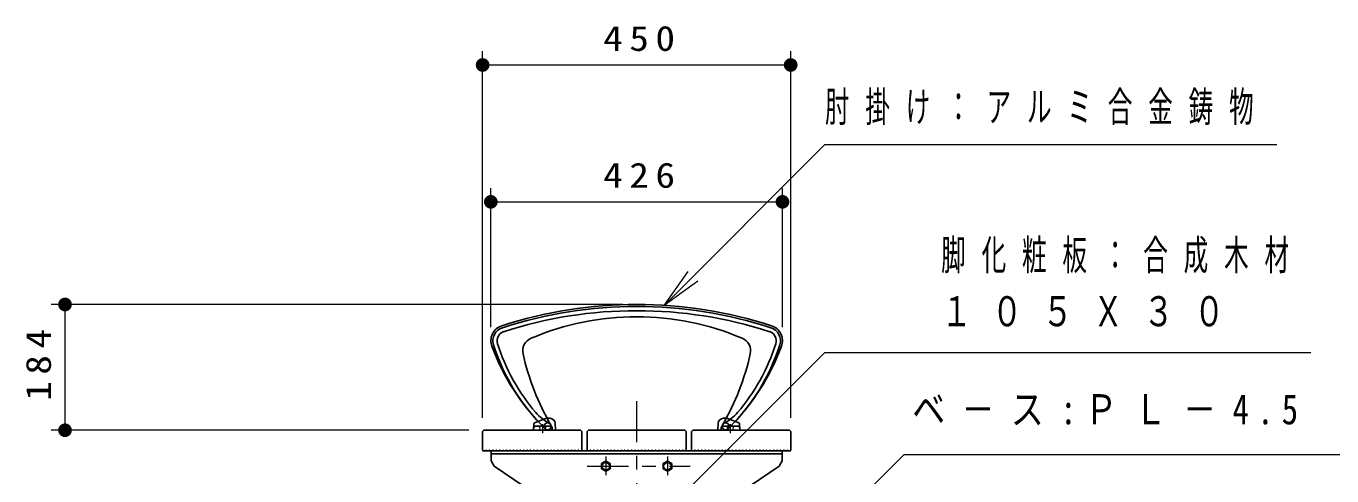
# Model space of a CAD drawing. Units: millimetres on the paper, scale 1:20. Extents: x -365 to 12, y -47 to 257.
# Drawn here: x -153.5 to -58.2, y 129 to 161.9 of the extents above; entities that cross this region are included whole.
import ezdxf

# ---------------------------------------------------------------- set-up
doc = ezdxf.new("R2010")
doc.units = ezdxf.units.MM
doc.linetypes.add('USER1', pattern=[4.5, 2.5, -2])
doc.linetypes.add('USER2', pattern=[6, 3, -1, 1, -1])
doc.layers.add('LY_1', color=7, linetype='Continuous', lineweight=25)
doc.styles.add('ＭＳ ゴシック', font='')
doc.styles.get('ＭＳ ゴシック').set_extended_font_data('MS Gothic')

# ---------------------------------------------------------------- blocks, each defined once
blk = doc.blocks.new('filled_dot')
at = {"color": 0, "linetype": 'Continuous', "lineweight": -2, "const_width": 1.25}
blk.add_lwpolyline([(-0.625, 0, 1), (0.625, 0, 1)], format="xyb", close=True, dxfattribs=at)

msp = doc.modelspace()

# ---------------------------------------------------------------- linework, layer by layer
at = {"layer": 'LY_1', "lineweight": 13}
for p, q in [((-120.177, 133.253), (-120.177, 160.041)), ((-97.677, 133.253), (-97.677, 160.041)), ((-120.177, 159.041), (-97.677, 159.041)), ((-119.577, 139.891), (-119.577, 150.041)), ((-98.277, 139.891), (-98.277, 150.041)), ((-119.577, 149.041), (-98.277, 149.041)), ((-106.927, 141.477), (-105.159, 143.952)), ((-106.927, 141.477), (-104.806, 143.598)), ((-104.452, 143.245), (-106.927, 141.477)), ((-109.927, 141.541), (-151.677, 141.541)), ((-150.677, 132.353), (-150.677, 141.541)), ((-121.177, 132.353), (-151.677, 132.353))]:
    msp.add_line(p, q, dxfattribs=at)
at = {"layer": 'LY_1', "linetype": 'USER2', "lineweight": 13}
for p, q in [((-108.927, 134.48), (-108.927, 110.634)), ((-115.777, 132.14), (-115.777, 132.809)), ((-102.077, 132.14), (-102.077, 132.809)), ((-112.533, 129.728), (-105.017, 129.728)), ((-111.177, 130.43), (-111.177, 129.072)), ((-106.677, 130.43), (-106.677, 129.072))]:
    msp.add_line(p, q, dxfattribs=at)
at = {"layer": 'LY_1'}
for p, q in [((-116.451, 132.406), (-116.428, 132.851)), ((-116.397, 132.895), (-115.642, 133.199)), ((-116.344, 132.653), (-115.209, 132.653)), ((-115.274, 133.228), (-115.492, 133.228)), ((-115.102, 132.353), (-115.109, 132.557)), ((-114.852, 132.406), (-114.875, 132.849)), ((-103.001, 132.406), (-102.978, 132.849)), ((-102.752, 132.353), (-102.744, 132.557)), ((-101.509, 132.653), (-102.645, 132.653)), ((-102.579, 133.228), (-102.361, 133.228)), ((-101.456, 132.895), (-102.211, 133.199)), ((-101.402, 132.406), (-101.425, 132.851)), ((-114.902, 132.353), (-116.402, 132.353)), ((-102.952, 132.353), (-101.452, 132.353)), ((-120.177, 130.853), (-97.677, 130.853)), ((-119.937, 130.899), (-119.983, 130.853)), ((-119.87, 130.853), (-119.916, 130.899)), ((-119.687, 130.899), (-119.733, 130.853)), ((-119.62, 130.853), (-119.666, 130.899)), ((-119.552, 130.853), (-119.552, 130.128)), ((-119.437, 130.899), (-119.483, 130.853)), ((-119.37, 130.853), (-119.416, 130.899)), ((-119.187, 130.899), (-119.233, 130.853)), ((-119.12, 130.853), (-119.166, 130.899)), ((-118.937, 130.899), (-118.983, 130.853)), ((-118.87, 130.853), (-118.916, 130.899)), ((-118.687, 130.899), (-118.733, 130.853)), ((-118.62, 130.853), (-118.666, 130.899)), ((-118.437, 130.899), (-118.483, 130.853)), ((-118.37, 130.853), (-118.416, 130.899)), ((-118.187, 130.899), (-118.233, 130.853)), ((-118.12, 130.853), (-118.166, 130.899)), ((-117.937, 130.899), (-117.983, 130.853)), ((-117.87, 130.853), (-117.916, 130.899)), ((-117.687, 130.899), (-117.733, 130.853)), ((-117.62, 130.853), (-117.666, 130.899)), ((-117.437, 130.899), (-117.483, 130.853)), ((-117.37, 130.853), (-117.416, 130.899)), ((-117.187, 130.899), (-117.233, 130.853)), ((-117.12, 130.853), (-117.166, 130.899)), ((-116.937, 130.899), (-116.983, 130.853)), ((-116.87, 130.853), (-116.916, 130.899)), ((-116.687, 130.899), (-116.733, 130.853)), ((-116.62, 130.853), (-116.666, 130.899)), ((-116.483, 130.853), (-116.437, 130.899)), ((-116.416, 130.899), (-116.37, 130.853)), ((-116.233, 130.853), (-116.187, 130.899)), ((-116.166, 130.899), (-116.12, 130.853)), ((-115.983, 130.853), (-115.937, 130.899)), ((-115.916, 130.899), (-115.87, 130.853)), ((-115.733, 130.853), (-115.687, 130.899)), ((-115.666, 130.899), (-115.62, 130.853)), ((-115.483, 130.853), (-115.437, 130.899)), ((-115.416, 130.899), (-115.37, 130.853)), ((-115.233, 130.853), (-115.187, 130.899)), ((-115.166, 130.899), (-115.12, 130.853)), ((-114.983, 130.853), (-114.937, 130.899)), ((-114.916, 130.899), (-114.87, 130.853)), ((-114.733, 130.853), (-114.687, 130.899)), ((-114.666, 130.899), (-114.62, 130.853)), ((-114.483, 130.853), (-114.437, 130.899)), ((-114.416, 130.899), (-114.37, 130.853)), ((-114.233, 130.853), (-114.187, 130.899)), ((-114.166, 130.899), (-114.12, 130.853)), ((-113.983, 130.853), (-113.937, 130.899)), ((-113.916, 130.899), (-113.87, 130.853)), ((-113.733, 130.853), (-113.687, 130.899)), ((-113.666, 130.899), (-113.62, 130.853)), ((-113.483, 130.853), (-113.437, 130.899)), ((-113.416, 130.899), (-113.37, 130.853)), ((-113.233, 130.853), (-113.187, 130.899)), ((-113.166, 130.899), (-113.12, 130.853)), ((-112.312, 130.899), (-112.358, 130.853)), ((-112.245, 130.853), (-112.291, 130.899)), ((-112.062, 130.899), (-112.108, 130.853)), ((-111.995, 130.853), (-112.041, 130.899)), ((-111.812, 130.899), (-111.858, 130.853)), ((-111.745, 130.853), (-111.791, 130.899)), ((-111.562, 130.899), (-111.608, 130.853)), ((-111.495, 130.853), (-111.541, 130.899)), ((-111.312, 130.899), (-111.358, 130.853)), ((-111.245, 130.853), (-111.291, 130.899)), ((-111.062, 130.899), (-111.108, 130.853)), ((-110.995, 130.853), (-111.041, 130.899)), ((-110.812, 130.899), (-110.858, 130.853)), ((-110.745, 130.853), (-110.791, 130.899)), ((-110.562, 130.899), (-110.608, 130.853)), ((-110.495, 130.853), (-110.541, 130.899)), ((-110.312, 130.899), (-110.358, 130.853)), ((-110.245, 130.853), (-110.291, 130.899)), ((-110.062, 130.899), (-110.108, 130.853)), ((-109.995, 130.853), (-110.041, 130.899)), ((-109.812, 130.899), (-109.858, 130.853)), ((-109.745, 130.853), (-109.791, 130.899)), ((-109.562, 130.899), (-109.608, 130.853)), ((-109.495, 130.853), (-109.541, 130.899)), ((-109.312, 130.899), (-109.358, 130.853)), ((-109.245, 130.853), (-109.291, 130.899)), ((-109.062, 130.899), (-109.108, 130.853)), ((-108.995, 130.853), (-109.041, 130.899)), ((-108.858, 130.853), (-108.812, 130.899)), ((-108.791, 130.899), (-108.745, 130.853)), ((-108.608, 130.853), (-108.562, 130.899)), ((-108.541, 130.899), (-108.495, 130.853)), ((-108.358, 130.853), (-108.312, 130.899)), ((-108.291, 130.899), (-108.245, 130.853)), ((-108.108, 130.853), (-108.062, 130.899)), ((-108.041, 130.899), (-107.995, 130.853)), ((-107.858, 130.853), (-107.812, 130.899)), ((-107.791, 130.899), (-107.745, 130.853)), ((-107.608, 130.853), (-107.562, 130.899)), ((-107.541, 130.899), (-107.495, 130.853)), ((-107.358, 130.853), (-107.312, 130.899)), ((-107.291, 130.899), (-107.245, 130.853)), ((-107.108, 130.853), (-107.062, 130.899)), ((-107.041, 130.899), (-106.995, 130.853)), ((-106.858, 130.853), (-106.812, 130.899)), ((-106.791, 130.899), (-106.745, 130.853)), ((-106.608, 130.853), (-106.562, 130.899)), ((-106.541, 130.899), (-106.495, 130.853)), ((-106.358, 130.853), (-106.312, 130.899)), ((-106.291, 130.899), (-106.245, 130.853)), ((-106.108, 130.853), (-106.062, 130.899)), ((-106.041, 130.899), (-105.995, 130.853)), ((-105.858, 130.853), (-105.812, 130.899)), ((-105.791, 130.899), (-105.745, 130.853)), ((-105.608, 130.853), (-105.562, 130.899)), ((-105.541, 130.899), (-105.495, 130.853)), ((-104.687, 130.899), (-104.733, 130.853)), ((-104.62, 130.853), (-104.666, 130.899)), ((-104.437, 130.899), (-104.483, 130.853)), ((-104.37, 130.853), (-104.416, 130.899)), ((-104.187, 130.899), (-104.233, 130.853)), ((-104.12, 130.853), (-104.166, 130.899)), ((-103.937, 130.899), (-103.983, 130.853)), ((-103.87, 130.853), (-103.916, 130.899)), ((-103.687, 130.899), (-103.733, 130.853)), ((-103.62, 130.853), (-103.666, 130.899)), ((-103.437, 130.899), (-103.483, 130.853)), ((-103.37, 130.853), (-103.416, 130.899)), ((-103.187, 130.899), (-103.233, 130.853)), ((-103.12, 130.853), (-103.166, 130.899)), ((-102.937, 130.899), (-102.983, 130.853)), ((-102.87, 130.853), (-102.916, 130.899)), ((-102.687, 130.899), (-102.733, 130.853)), ((-102.62, 130.853), (-102.666, 130.899)), ((-102.437, 130.899), (-102.483, 130.853)), ((-102.37, 130.853), (-102.416, 130.899)), ((-102.187, 130.899), (-102.233, 130.853)), ((-102.12, 130.853), (-102.166, 130.899)), ((-101.937, 130.899), (-101.983, 130.853)), ((-101.87, 130.853), (-101.916, 130.899)), ((-101.687, 130.899), (-101.733, 130.853)), ((-101.62, 130.853), (-101.666, 130.899)), ((-101.437, 130.899), (-101.483, 130.853)), ((-101.37, 130.853), (-101.416, 130.899)), ((-101.233, 130.853), (-101.187, 130.899)), ((-101.166, 130.899), (-101.12, 130.853)), ((-100.983, 130.853), (-100.937, 130.899)), ((-100.916, 130.899), (-100.87, 130.853)), ((-100.733, 130.853), (-100.687, 130.899)), ((-100.666, 130.899), (-100.62, 130.853)), ((-100.483, 130.853), (-100.437, 130.899)), ((-100.416, 130.899), (-100.37, 130.853)), ((-100.233, 130.853), (-100.187, 130.899)), ((-100.166, 130.899), (-100.12, 130.853)), ((-99.983, 130.853), (-99.937, 130.899)), ((-99.916, 130.899), (-99.87, 130.853)), ((-99.733, 130.853), (-99.687, 130.899)), ((-99.666, 130.899), (-99.62, 130.853)), ((-99.483, 130.853), (-99.437, 130.899)), ((-99.416, 130.899), (-99.37, 130.853)), ((-99.233, 130.853), (-99.187, 130.899)), ((-99.166, 130.899), (-99.12, 130.853)), ((-98.983, 130.853), (-98.937, 130.899)), ((-98.916, 130.899), (-98.87, 130.853)), ((-98.733, 130.853), (-98.687, 130.899)), ((-98.666, 130.899), (-98.62, 130.853)), ((-98.483, 130.853), (-98.437, 130.899)), ((-98.416, 130.899), (-98.37, 130.853)), ((-98.302, 130.853), (-98.302, 130.128)), ((-98.233, 130.853), (-98.187, 130.899)), ((-98.166, 130.899), (-98.12, 130.853)), ((-97.983, 130.853), (-97.937, 130.899)), ((-97.916, 130.899), (-97.87, 130.853)), ((-119.552, 130.628), (-98.302, 130.628)), ((-119.344, 129.738), (-119.552, 130.128)), ((-111.552, 124.482), (-119.344, 129.738)), ((-111.502, 129.916), (-111.177, 130.104)), ((-111.502, 129.541), (-111.502, 129.916)), ((-111.177, 130.104), (-110.852, 129.916)), ((-110.852, 129.916), (-110.852, 129.541)), ((-106.677, 130.104), (-107.002, 129.916)), ((-107.002, 129.916), (-107.002, 129.541)), ((-106.352, 129.916), (-106.677, 130.104)), ((-106.352, 129.541), (-106.352, 129.916)), ((-106.302, 124.482), (-98.509, 129.738)), ((-98.509, 129.738), (-98.302, 130.128)), ((-111.177, 129.353), (-111.502, 129.541)), ((-110.852, 129.541), (-111.177, 129.353)), ((-107.002, 129.541), (-106.677, 129.353)), ((-106.677, 129.353), (-106.352, 129.541))]:
    msp.add_line(p, q, dxfattribs=at)
at = {"layer": 'LY_1', "linetype": 'USER1', "lineweight": 13}
for p, q in [((-115.975, 132.353), (-116.002, 132.653)), ((-115.578, 132.353), (-115.552, 132.653)), ((-102.275, 132.353), (-102.302, 132.653)), ((-101.878, 132.353), (-101.852, 132.653))]:
    msp.add_line(p, q, dxfattribs=at)
at = {"layer": 'LY_1', "color": 32}
for p, q in [((-120.077, 132.353), (-120.177, 132.253)), ((-120.177, 132.253), (-120.177, 130.903)), ((-120.077, 132.353), (-113.027, 132.353)), ((-113.027, 132.353), (-112.927, 132.253)), ((-112.927, 132.253), (-112.927, 130.903)), ((-112.452, 132.353), (-112.552, 132.253)), ((-112.552, 132.253), (-112.552, 130.903)), ((-112.452, 132.353), (-105.402, 132.353)), ((-105.402, 132.353), (-105.302, 132.253)), ((-105.302, 132.253), (-105.302, 130.903)), ((-104.827, 132.353), (-104.927, 132.253)), ((-104.927, 132.253), (-104.927, 130.903)), ((-104.827, 132.353), (-97.777, 132.353)), ((-97.777, 132.353), (-97.677, 132.253)), ((-97.677, 132.253), (-97.677, 130.903)), ((-120.177, 130.903), (-120.127, 130.853)), ((-120.127, 130.853), (-119.983, 130.853)), ((-119.87, 130.853), (-119.733, 130.853)), ((-119.62, 130.853), (-119.483, 130.853)), ((-119.37, 130.853), (-119.233, 130.853)), ((-119.12, 130.853), (-118.983, 130.853)), ((-118.87, 130.853), (-118.733, 130.853)), ((-118.62, 130.853), (-118.483, 130.853)), ((-118.37, 130.853), (-118.233, 130.853)), ((-118.12, 130.853), (-117.983, 130.853)), ((-117.87, 130.853), (-117.733, 130.853)), ((-117.62, 130.853), (-117.483, 130.853)), ((-117.37, 130.853), (-117.233, 130.853)), ((-117.12, 130.853), (-116.983, 130.853)), ((-116.87, 130.853), (-116.733, 130.853)), ((-116.62, 130.853), (-116.552, 130.853)), ((-116.483, 130.853), (-116.552, 130.853)), ((-116.233, 130.853), (-116.37, 130.853)), ((-115.983, 130.853), (-116.12, 130.853)), ((-115.733, 130.853), (-115.87, 130.853)), ((-115.483, 130.853), (-115.62, 130.853)), ((-115.233, 130.853), (-115.37, 130.853)), ((-114.983, 130.853), (-115.12, 130.853)), ((-114.733, 130.853), (-114.87, 130.853)), ((-114.483, 130.853), (-114.62, 130.853)), ((-114.233, 130.853), (-114.37, 130.853)), ((-113.983, 130.853), (-114.12, 130.853)), ((-113.733, 130.853), (-113.87, 130.853)), ((-113.483, 130.853), (-113.62, 130.853)), ((-113.233, 130.853), (-113.37, 130.853)), ((-112.977, 130.853), (-113.12, 130.853)), ((-112.927, 130.903), (-112.977, 130.853)), ((-112.552, 130.903), (-112.502, 130.853)), ((-112.502, 130.853), (-112.358, 130.853)), ((-112.245, 130.853), (-112.108, 130.853)), ((-111.995, 130.853), (-111.858, 130.853)), ((-111.745, 130.853), (-111.608, 130.853)), ((-111.495, 130.853), (-111.358, 130.853)), ((-111.245, 130.853), (-111.108, 130.853)), ((-110.995, 130.853), (-110.858, 130.853)), ((-110.745, 130.853), (-110.608, 130.853)), ((-110.495, 130.853), (-110.358, 130.853)), ((-110.245, 130.853), (-110.108, 130.853)), ((-109.995, 130.853), (-109.858, 130.853)), ((-109.745, 130.853), (-109.608, 130.853)), ((-109.495, 130.853), (-109.358, 130.853)), ((-109.245, 130.853), (-109.108, 130.853)), ((-108.995, 130.853), (-108.927, 130.853)), ((-108.858, 130.853), (-108.927, 130.853)), ((-108.608, 130.853), (-108.745, 130.853)), ((-108.358, 130.853), (-108.495, 130.853)), ((-108.108, 130.853), (-108.245, 130.853)), ((-107.858, 130.853), (-107.995, 130.853)), ((-107.608, 130.853), (-107.745, 130.853)), ((-107.358, 130.853), (-107.495, 130.853)), ((-107.108, 130.853), (-107.245, 130.853)), ((-106.858, 130.853), (-106.995, 130.853)), ((-106.608, 130.853), (-106.745, 130.853)), ((-106.358, 130.853), (-106.495, 130.853)), ((-106.108, 130.853), (-106.245, 130.853)), ((-105.858, 130.853), (-105.995, 130.853)), ((-105.608, 130.853), (-105.745, 130.853)), ((-105.352, 130.853), (-105.495, 130.853)), ((-105.302, 130.903), (-105.352, 130.853)), ((-104.927, 130.903), (-104.877, 130.853)), ((-104.877, 130.853), (-104.733, 130.853)), ((-104.62, 130.853), (-104.483, 130.853)), ((-104.37, 130.853), (-104.233, 130.853)), ((-104.12, 130.853), (-103.983, 130.853)), ((-103.87, 130.853), (-103.733, 130.853)), ((-103.62, 130.853), (-103.483, 130.853)), ((-103.37, 130.853), (-103.233, 130.853)), ((-103.12, 130.853), (-102.983, 130.853)), ((-102.87, 130.853), (-102.733, 130.853)), ((-102.62, 130.853), (-102.483, 130.853)), ((-102.37, 130.853), (-102.233, 130.853)), ((-102.12, 130.853), (-101.983, 130.853)), ((-101.87, 130.853), (-101.733, 130.853)), ((-101.62, 130.853), (-101.483, 130.853)), ((-101.37, 130.853), (-101.302, 130.853)), ((-101.233, 130.853), (-101.302, 130.853)), ((-100.983, 130.853), (-101.12, 130.853)), ((-100.733, 130.853), (-100.87, 130.853)), ((-100.483, 130.853), (-100.62, 130.853)), ((-100.233, 130.853), (-100.37, 130.853)), ((-99.983, 130.853), (-100.12, 130.853)), ((-99.733, 130.853), (-99.87, 130.853)), ((-99.483, 130.853), (-99.62, 130.853)), ((-99.233, 130.853), (-99.37, 130.853)), ((-98.983, 130.853), (-99.12, 130.853)), ((-98.733, 130.853), (-98.87, 130.853)), ((-98.483, 130.853), (-98.62, 130.853)), ((-98.233, 130.853), (-98.37, 130.853)), ((-97.983, 130.853), (-98.12, 130.853)), ((-97.727, 130.853), (-97.87, 130.853)), ((-97.677, 130.903), (-97.727, 130.853))]:
    msp.add_line(p, q, dxfattribs=at)
at = {"layer": 'LY_1', "lineweight": 13}
for points in [[(-106.927, 141.477), (-95.18, 153.224), (-62.18, 153.224)], [(-106.722, 126.49), (-95.18, 138.032), (-59.688, 138.032)], [(-106.004, 113.987), (-89.398, 130.593), (-31.797, 130.593)]]:
    msp.add_lwpolyline(points, dxfattribs=at)
at = {"layer": 'LY_1', "color": 4}
for centre in [(-115.427, 132.641), (-102.427, 132.641)]:
    msp.add_circle(centre, 0.25, dxfattribs=at)
at = {"layer": 'LY_1', "lineweight": 13}
for centre, radius in [((-111.177, 129.728), 0.325), ((-111.177, 129.728), 0.26), ((-106.677, 129.728), 0.325), ((-106.677, 129.728), 0.26)]:
    msp.add_circle(centre, radius, dxfattribs=at)
at = {"layer": 'LY_1', "color": 4}
for centre, radius, start, end in [((-108.927, 109.557), 31.983, 72.05475, 107.94525), ((-108.927, 109.557), 31.833, 72.05475, 107.94525), ((-108.927, 109.557), 31.533, 72.05475, 107.94525), ((-108.927, 120.872), 19.768, 67.03158, 112.96842), ((-118.427, 138.891), 1.15, 107.94525, 200.35039), ((-118.427, 138.891), 1, 107.94525, 197.79469), ((-118.427, 138.891), 0.7, 107.94525, 197.79469), ((-99.427, 138.891), 0.7, 342.20531, 72.05475), ((-99.427, 138.891), 1, 342.20531, 72.05475), ((-99.427, 138.891), 1.15, 339.64961, 72.05475), ((-104.035, 144.229), 16.5, 200.35039, 224.94388), ((-105.096, 143.169), 15, 197.79469, 225.54466), ((-105.096, 143.169), 14.7, 197.79469, 220.40139), ((-116.25, 138.153), 1, 112.96842, 192.69072), ((-112.757, 143.169), 15, 314.45534, 342.20531), ((-113.818, 144.229), 16.5, 315.05612, 339.64961), ((-112.757, 143.169), 14.7, 319.59861, 342.20531), ((-101.603, 138.153), 1, 347.30928, 67.03158), ((-99.178, 141.997), 18.5, 192.69072, 209.93504), ((-118.675, 141.997), 18.5, 330.06496, 347.30928), ((-113.816, 135.748), 3.25, 220.40139, 242.59861), ((-104.037, 135.748), 3.25, 297.40139, 319.59861)]:
    msp.add_arc(centre, radius, start, end, dxfattribs=at)
at = {"layer": 'LY_1'}
for centre, radius, start, end in [((-116.344, 132.553), 0.1, 90, 177), ((-116.378, 132.848), 0.05, 111.97029, 177), ((-115.492, 132.828), 0.4, 90, 111.97029), ((-115.274, 132.828), 0.4, 3, 90), ((-115.209, 132.553), 0.1, 2, 90), ((-102.579, 132.828), 0.4, 90, 177), ((-102.645, 132.553), 0.1, 90, 178), ((-102.361, 132.828), 0.4, 68.02971, 90), ((-101.509, 132.553), 0.1, 3, 90), ((-101.475, 132.848), 0.05, 3, 68.02971), ((-116.402, 132.403), 0.05, 177, 270), ((-114.902, 132.403), 0.05, 270, 3), ((-102.952, 132.403), 0.05, 177, 270), ((-101.452, 132.403), 0.05, 270, 3), ((-119.927, 130.888), 0.015, 44.99999, 135.00001), ((-119.677, 130.888), 0.015, 44.99999, 135.00001), ((-119.427, 130.888), 0.015, 44.99999, 135.00001), ((-119.177, 130.888), 0.015, 44.99999, 135.00001), ((-118.927, 130.888), 0.015, 44.99999, 135.00001), ((-118.677, 130.888), 0.015, 44.99999, 135.00001), ((-118.427, 130.888), 0.015, 44.99999, 135.00001), ((-118.177, 130.888), 0.015, 44.99999, 135.00001), ((-117.927, 130.888), 0.015, 44.99999, 135.00001), ((-117.677, 130.888), 0.015, 44.99999, 135.00001), ((-117.427, 130.888), 0.015, 44.99999, 135.00001), ((-117.177, 130.888), 0.015, 44.99999, 135.00001), ((-116.927, 130.888), 0.015, 44.99999, 135.00001), ((-116.677, 130.888), 0.015, 44.99999, 135.00001), ((-116.427, 130.888), 0.015, 44.99999, 135.00001), ((-116.427, 130.888), 0.015, 44.99999, 135.00001), ((-116.177, 130.888), 0.015, 44.99999, 135.00001), ((-115.927, 130.888), 0.015, 44.99999, 135.00001), ((-115.677, 130.888), 0.015, 44.99999, 135.00001), ((-115.427, 130.888), 0.015, 44.99999, 135.00001), ((-115.177, 130.888), 0.015, 44.99999, 135.00001), ((-114.927, 130.888), 0.015, 44.99999, 135.00001), ((-114.677, 130.888), 0.015, 44.99999, 135.00001), ((-114.427, 130.888), 0.015, 44.99999, 135.00001), ((-114.177, 130.888), 0.015, 44.99999, 135.00001), ((-113.927, 130.888), 0.015, 44.99999, 135.00001), ((-113.677, 130.888), 0.015, 44.99999, 135.00001), ((-113.427, 130.888), 0.015, 44.99999, 135.00001), ((-113.177, 130.888), 0.015, 44.99999, 135.00001), ((-112.302, 130.888), 0.015, 44.99999, 135.00001), ((-112.052, 130.888), 0.015, 44.99999, 135.00001), ((-111.802, 130.888), 0.015, 44.99999, 135.00001), ((-111.552, 130.888), 0.015, 44.99999, 135.00001), ((-111.302, 130.888), 0.015, 44.99999, 135.00001), ((-111.052, 130.888), 0.015, 44.99999, 135.00001), ((-110.802, 130.888), 0.015, 44.99999, 135.00001), ((-110.552, 130.888), 0.015, 44.99999, 135.00001), ((-110.302, 130.888), 0.015, 44.99999, 135.00001), ((-110.052, 130.888), 0.015, 44.99999, 135.00001), ((-109.802, 130.888), 0.015, 44.99999, 135.00001), ((-109.552, 130.888), 0.015, 44.99999, 135.00001), ((-109.302, 130.888), 0.015, 44.99999, 135.00001), ((-109.052, 130.888), 0.015, 44.99999, 135.00001), ((-108.802, 130.888), 0.015, 44.99999, 135.00001), ((-108.802, 130.888), 0.015, 44.99999, 135.00001), ((-108.552, 130.888), 0.015, 44.99999, 135.00001), ((-108.302, 130.888), 0.015, 44.99999, 135.00001), ((-108.052, 130.888), 0.015, 44.99999, 135.00001), ((-107.802, 130.888), 0.015, 44.99999, 135.00001), ((-107.552, 130.888), 0.015, 44.99999, 135.00001), ((-107.302, 130.888), 0.015, 44.99999, 135.00001), ((-107.052, 130.888), 0.015, 44.99999, 135.00001), ((-106.802, 130.888), 0.015, 44.99999, 135.00001), ((-106.552, 130.888), 0.015, 44.99999, 135.00001), ((-106.302, 130.888), 0.015, 44.99999, 135.00001), ((-106.052, 130.888), 0.015, 44.99999, 135.00001), ((-105.802, 130.888), 0.015, 44.99999, 135.00001), ((-105.552, 130.888), 0.015, 44.99999, 135.00001), ((-104.677, 130.888), 0.015, 44.99999, 135.00001), ((-104.427, 130.888), 0.015, 44.99999, 135.00001), ((-104.177, 130.888), 0.015, 44.99999, 135.00001), ((-103.927, 130.888), 0.015, 44.99999, 135.00001), ((-103.677, 130.888), 0.015, 44.99999, 135.00001), ((-103.427, 130.888), 0.015, 44.99999, 135.00001), ((-103.177, 130.888), 0.015, 44.99999, 135.00001), ((-102.927, 130.888), 0.015, 44.99999, 135.00001), ((-102.677, 130.888), 0.015, 44.99999, 135.00001), ((-102.427, 130.888), 0.015, 44.99999, 135.00001), ((-102.177, 130.888), 0.015, 44.99999, 135.00001), ((-101.927, 130.888), 0.015, 44.99999, 135.00001), ((-101.677, 130.888), 0.015, 44.99999, 135.00001), ((-101.427, 130.888), 0.015, 44.99999, 135.00001), ((-101.177, 130.888), 0.015, 44.99999, 135.00001), ((-101.177, 130.888), 0.015, 44.99999, 135.00001), ((-100.927, 130.888), 0.015, 44.99999, 135.00001), ((-100.677, 130.888), 0.015, 44.99999, 135.00001), ((-100.427, 130.888), 0.015, 44.99999, 135.00001), ((-100.177, 130.888), 0.015, 44.99999, 135.00001), ((-99.927, 130.888), 0.015, 44.99999, 135.00001), ((-99.677, 130.888), 0.015, 44.99999, 135.00001), ((-99.427, 130.888), 0.015, 44.99999, 135.00001), ((-99.177, 130.888), 0.015, 44.99999, 135.00001), ((-98.927, 130.888), 0.015, 44.99999, 135.00001), ((-98.677, 130.888), 0.015, 44.99999, 135.00001), ((-98.427, 130.888), 0.015, 44.99999, 135.00001), ((-98.177, 130.888), 0.015, 44.99999, 135.00001), ((-97.927, 130.888), 0.015, 44.99999, 135.00001)]:
    msp.add_arc(centre, radius, start, end, dxfattribs=at)

# ---------------------------------------------------------------- block references
at = {"layer": 'LY_1', "lineweight": 13, "xscale": 0.4, "yscale": 0.4}
for p in [(-120.177, 159.041), (-119.577, 149.041)]:
    msp.add_blockref('filled_dot', p, dxfattribs=at)
for p, rotation in [((-97.677, 159.041), 180), ((-98.277, 149.041), 180), ((-150.677, 141.541), 270), ((-150.677, 132.353), 90)]:
    msp.add_blockref('filled_dot', p, dxfattribs=dict(at, rotation=rotation))

# ---------------------------------------------------------------- texts
at = {"layer": 'LY_1', "style": 'ＭＳ ゴシック'}
for s, insert, char_height, attachment_point in [('\\T1.33;\\W1.15;450', (-108.511, 160.041), 1.833, 8), ('\\T1.64;\\W0.6;肘掛け：アルミ合金鋳物', (-95.18, 155.874), 2.199, 4), ('\\T1.33;\\W1.15;426', (-108.51, 150.041), 1.833, 8), ('\\T1.64;\\W0.6;脚化粧板：合成木材', (-86.688, 145.032), 2.199, 4), ('\\T1.64;\\W0.75;１０５Ｘ３０', (-86.688, 141.032), 2.199, 4), ('\\T1.5;\\W0.8;ベ－ス:ＰＬ－4.5\u3000(プレス成形品)', (-88.797, 133.593), 2.199, 4)]:
    msp.add_mtext(s, dxfattribs=dict(at, insert=insert, char_height=char_height, attachment_point=attachment_point))
at = {"layer": 'LY_1', "insert": (-151.677, 137.364), "char_height": 1.833, "attachment_point": 8, "rotation": 90, "style": 'ＭＳ ゴシック'}
msp.add_mtext('\\T1.33;\\W1.15;184', dxfattribs=at)

doc.saveas('drawing.dxf')
